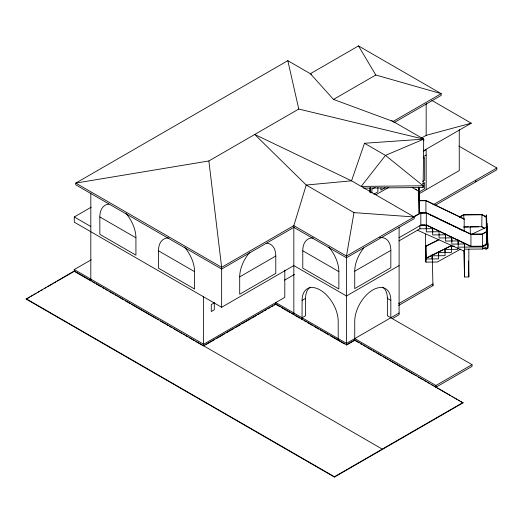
<?xml version="1.0" encoding="UTF-8"?>
<svg xmlns="http://www.w3.org/2000/svg" width="523" height="523" viewBox="0 0 523 523"><rect width="100%" height="100%" fill="white"/><g stroke="black" fill="none" stroke-linecap="round" stroke-linejoin="round"><path stroke-width="0.78" d="M363.648 188.11L423.087 187.509L423.715 139.138L391.675 120.636M302.026 319.108L302.104 300.398A25.522 14.736 60 0 1 320.148 289.977A25.522 14.736 60 0 1 338.198 321.233L338.198 339.989M311.786 74.514L287.82 60.675L75.776 183.096L75.776 184.835L221.647 269.051L293.834 227.381L346.468 257.767L414.138 218.692L414.138 216.96L351.534 180.814L254.734 134.476L306.216 185.037L353.986 212.619L346.468 256.028L346.468 344.762L354.738 339.989L463.012 402.847L334.439 477.081L26.15 299.097L74.273 270.966L382.561 449.296M423.715 140.877L423.715 139.138L364.498 143.263L351.534 180.814L306.216 185.037L293.834 225.642L293.834 227.381M459.456 217.123L463.79 214.96L481.788 214.776L486.547 217.182L481.958 214.528L481.788 226.936L484.318 228.394M358.497 45.919L375.789 75.005L441.209 93.669L358.497 45.919L310.374 73.704L333.497 99.422L393.087 121.454L441.209 93.669L441.209 95.408L393.793 122.781M399.101 265.579L346.468 295.966L293.834 265.579L221.647 307.256L74.273 222.17L74.273 216.96L91.237 207.167M353.986 212.619L414.138 216.96L346.468 256.028L293.834 225.642L221.647 267.318L75.776 183.096L208.867 160.96L298.77 109.052L423.715 139.138L385.49 155.383L361.203 186.397L423.087 185.776L423.087 187.509M333.497 99.422L375.789 75.005M57.288 281.119L74.273 271.313L74.273 269.574L91.25 259.774M26.15 299.097L29.687 297.051M31.105 296.234L33.23 295.011M34.642 294.194L36.061 293.377M37.473 292.56L39.598 291.331M41.01 290.513L42.428 289.696M44.553 288.474L45.965 287.657M47.384 286.839L52.333 283.976M53.751 283.159L55.876 281.936M421.218 138.209L426.167 135.346L471.282 123.193L431.789 100.39M423.453 150.807L471.282 123.193M423.408 151.356L426.167 149.761L426.167 189.699M423.48 156.521L426.167 154.971M423.27 158.377L424.663 157.573L424.663 180.147L422.571 181.357M375.22 187.339L371.879 189.267L371.879 193.065M373.886 194.183L377.894 191.869L377.894 187.312M385.15 187.679L380.901 190.13L380.901 187.855M376.037 194.68L388.772 187.326M275.784 256.028L275.784 273.392L239.697 294.233L239.697 276.87L275.784 256.028A25.522 14.736 -60 0 0 266.763 243.195M422.571 183.959L424.663 182.749L424.663 188.829L419.08 192.052M419.446 193.582L459.253 170.596L459.253 129.619M284.597 280.119L294.475 274.412M433.024 204.846L496.85 167.994L496.85 169.727L435.123 205.362M413.49 216.895L420.525 212.835L426.284 212.704L470.935 234.134L482.232 234.023L486.835 231.369L487.175 231.512L487.175 243.672L482.409 246.418L470.942 246.536L426.291 225.106L420.825 225.165L398.918 237.808M413.092 217.476L420.825 213.005L426.291 212.953L470.942 234.382L482.409 234.265L487.175 231.512M203.604 345.631L275.784 303.955L346.468 344.762M205.016 345.16L203.604 345.978L203.604 296.835M206.435 344.343L214.927 339.44M216.339 338.623L224.831 333.72M226.25 332.903L234.036 328.411M235.448 327.594L240.403 324.731M241.816 323.914L250.308 319.01M251.726 318.193L256.682 315.336M258.094 314.519L260.219 313.29M261.631 312.473L263.049 311.656M264.461 310.839L266.586 309.616M268.005 308.799L270.123 307.576M271.542 306.759L272.954 305.942M274.372 305.125L275.784 304.308L280.027 306.753M398.918 240.933L419.923 228.806L432.684 228.682L432.684 234.932L445.446 234.801L445.446 241.051L458.2 240.926L458.2 247.176L482.781 246.928L487.887 243.98L487.887 248.15L486.083 249.19L483.886 248.196M302.104 300.398L305.563 298.398A25.522 14.736 60 0 1 310.198 287.134M390.831 250.386L390.831 267.75L354.738 288.591L354.738 271.221L390.831 250.386A25.522 14.736 -60 0 0 379.691 237.566M302.104 317.762L305.563 315.768L305.563 298.398M482.892 245.797L484.206 245.039M485.521 244.28L486.835 243.522L487.887 243.98M464.581 249.196L482.781 249.013L486.083 247.104L486.083 249.19M398.552 303.752L432.939 283.904L432.939 285.636L398.552 305.491M399.101 312.989L346.468 343.376L275.784 302.569L275.784 304.308M346.468 345.108L354.738 340.336L358.974 342.781M392.211 318.703L399.101 314.722L399.101 227.59M354.738 338.597L435.947 385.484L472.034 364.649L472.034 366.381L435.947 387.223L433.829 386M26.15 298.751L334.439 476.734L463.012 402.501M460.645 249.105L437.378 262.01L425.899 262.121L425.513 234.101M459.449 216.882L463.783 214.711L481.958 214.528M425.513 246.255L438.875 239.58M451.401 245.725L425.879 258.48L425.879 246.326L438.882 239.828M426.585 257.885L432.253 255.047L432.939 285.636M432.966 254.694L438.634 251.857M439.34 251.504L442.883 249.733M486.22 215.254L486.547 215.097L486.861 225.393L486.527 225.393L486.22 215.254L486.364 232.088M470.785 234.664L487.24 226.93L487.652 240.534M419.531 200.531L425.912 200.466L464.195 219.085L425.918 200.714L419.113 200.78L418.727 187.868M418.459 187.097L419.113 212.939L425.918 212.868L425.912 200.466M486.527 223.308L486.861 223.308L487.175 233.598L486.835 233.448L486.527 223.308L486.527 231.591M421.597 224.91L424.722 224.877M468.837 249.151L468.837 276.935L464.581 276.981L464.581 243.986L451.82 244.117L451.82 237.86L439.065 237.991L439.065 231.741L426.304 231.866L426.304 225.616L419.923 225.681L419.923 228.806M463.783 226.871L468.562 226.819M478.813 226.721L470.157 226.805L470.373 233.873M463.79 227.113L481.958 226.688L484.579 228.198M486.527 235.468L487.567 235.455L487.887 246.065M486.861 237.547L487.567 237.54L487.567 235.455M432.279 255.806L445.034 255.682L445.014 248.667L451.388 245.477L451.414 246.235L454.605 246.209M482.232 246.176L470.935 246.294L465.267 243.568M445.034 249.425L457.795 249.301L457.795 247.739M425.487 245.496L425.899 258.996L438.653 258.872L438.653 252.616L451.414 252.491L451.414 246.235M417.347 230.179L464.581 251.282M430.174 214.907L431.593 215.587M440.098 219.673L450.728 224.772M452.147 225.452L457.808 227.93M458.527 228.518L463.489 230.898M426.99 225.204L431.952 227.583M438.333 230.643L432.665 227.923L432.684 228.682M458.802 146.022L496.85 167.994M364.498 143.263L385.49 155.383L423.087 185.776M415.367 189.019L416.772 189.829M412.176 187.522L418.459 191.15M390.831 317.762L390.831 300.398L387.373 298.398A25.522 14.736 -60 0 0 382.731 287.134M302.778 250.772L338.865 271.614L338.865 288.977L302.778 268.142L302.778 250.772A25.522 14.736 60 0 1 313.192 237.906M472.034 364.649L387.373 315.768L387.373 297.58M360.386 343.598L361.798 344.415M363.21 345.226L365.329 346.448M366.741 347.265L371.683 350.122M373.095 350.933L375.213 352.162M376.625 352.973L381.574 355.83M382.986 356.647L387.929 359.497M389.341 360.314L403.462 368.467M404.874 369.284L413.347 374.174M414.759 374.991L416.171 375.808M418.289 377.031L423.231 379.881M424.643 380.698L426.055 381.515M427.474 382.326L429.592 383.549M431.004 384.366L432.416 385.183M437.333 388.02L450.519 395.636M451.911 396.434L453.297 397.238M454.683 398.042L456.769 399.245M458.155 400.043L459.54 400.847M460.933 401.644L463.012 402.847M281.439 307.57L289.925 312.466M291.337 313.284L292.749 314.101M294.867 315.323L299.816 318.18M301.228 318.997L302.647 319.808M304.059 320.625L306.177 321.854M307.589 322.665L312.538 325.522M313.957 326.339L318.899 329.196M320.318 330.013L322.436 331.236M323.848 332.053L328.797 334.91M330.209 335.727L344.343 343.886M99.841 216.96L135.928 237.795L135.928 255.159L99.841 234.324L99.841 216.96A25.522 14.736 60 0 1 108.862 204.12M158.489 250.818L194.582 271.659L194.582 289.023L158.489 268.188L158.489 250.818A25.522 14.736 60 0 1 168.903 237.952M74.273 216.96L90.812 226.511M74.273 269.574L203.604 344.245L284.806 297.358L284.806 270.038M74.273 271.313L91.231 281.106M92.649 281.923L94.768 283.146M96.18 283.963L101.129 286.82M102.541 287.63L103.953 288.448M105.371 289.265L107.49 290.487M108.902 291.304L113.851 294.161M115.263 294.979L117.381 296.201M118.793 297.018L123.742 299.875M125.154 300.692L130.103 303.543M131.515 304.36L155.547 318.232M156.959 319.05L158.371 319.867M160.496 321.089L165.438 323.946M166.85 324.763L168.269 325.581M169.681 326.398L171.799 327.62M173.211 328.437L178.16 331.288M179.572 332.105L181.697 333.334M183.109 334.145L184.521 334.962M185.933 335.779L188.058 337.002M189.47 337.819L194.412 340.676M195.831 341.493L202.898 345.572M287.82 60.675L298.77 109.052M208.867 160.96L221.647 267.318L221.647 307.256M487.698 242.057L487.887 248.15M487.24 231.094L487.286 232.572L487.24 226.93M486.547 227.257L487.122 244.169M486.645 239.364L486.789 244.045M470.935 234.134L470.942 246.536M468.353 261.049L468.837 276.935M463.783 214.711L463.79 219.013M464.176 230.48L464.195 231.238L464.189 218.836M464.581 243.986L464.561 243.228L439.039 230.983L439.065 231.741M464.463 243.136L464.581 247.111M463.79 250.765L464.581 276.981M458.181 240.168L458.2 240.926M458.083 240.077L458.2 244.051M451.702 237.017L451.82 240.985M451.297 245.392L451.414 249.366M445.419 234.043L445.446 234.801M445.321 233.958L445.446 237.926M444.916 248.582L445.034 252.557M438.673 218.745L432.292 215.685M438.536 251.772L438.653 255.74M432.567 227.832L432.684 231.807M432.155 254.963L432.279 258.931M432.063 254.91L432.181 258.885M426.284 212.704L426.291 225.106M426.284 224.864L426.304 225.616M426.186 224.772L426.304 228.741M425.879 246.326L425.872 258.238M419.145 187.705L419.544 212.933M487.606 239.011L487.606 240.403M486.861 223.308L486.835 243.522M486.547 215.097L486.547 218.732M482.781 246.928L482.781 249.013M482.409 234.265L482.409 246.418M475.799 180.147L475.799 181.886M435.947 385.484L435.947 387.223M426.167 103.561L426.167 135.346M425.899 258.996L425.899 262.121M420.825 213.005L420.825 225.165M419.113 200.78L419.113 212.939M418.877 187.803L418.877 189.424M370.323 187.901L370.376 192.242M370.31 188.411L370.31 192.438M370.186 187.835L370.166 192.392M370.042 187.77L370.062 192.314M354.738 340.336L354.738 321.233A25.522 14.736 -60 0 1 372.781 289.977A25.522 14.736 -60 0 1 390.831 300.398M334.439 476.734L334.439 477.081M293.834 227.59L293.834 314.375M90.812 193.007L90.812 280.518M328.81 247.118A25.522 14.736 60 0 1 338.865 271.614M239.697 276.87A25.522 14.736 -60 0 1 249.752 252.374M354.738 271.221A25.522 14.736 -60 0 1 363.76 247.967M184.521 247.163A25.522 14.736 60 0 1 194.582 271.659M125.873 213.306A25.522 14.736 60 0 1 135.928 237.795M214.28 302.85L211.272 304.582L211.272 311.531L214.28 309.793L214.28 302.85"/></g></svg>
